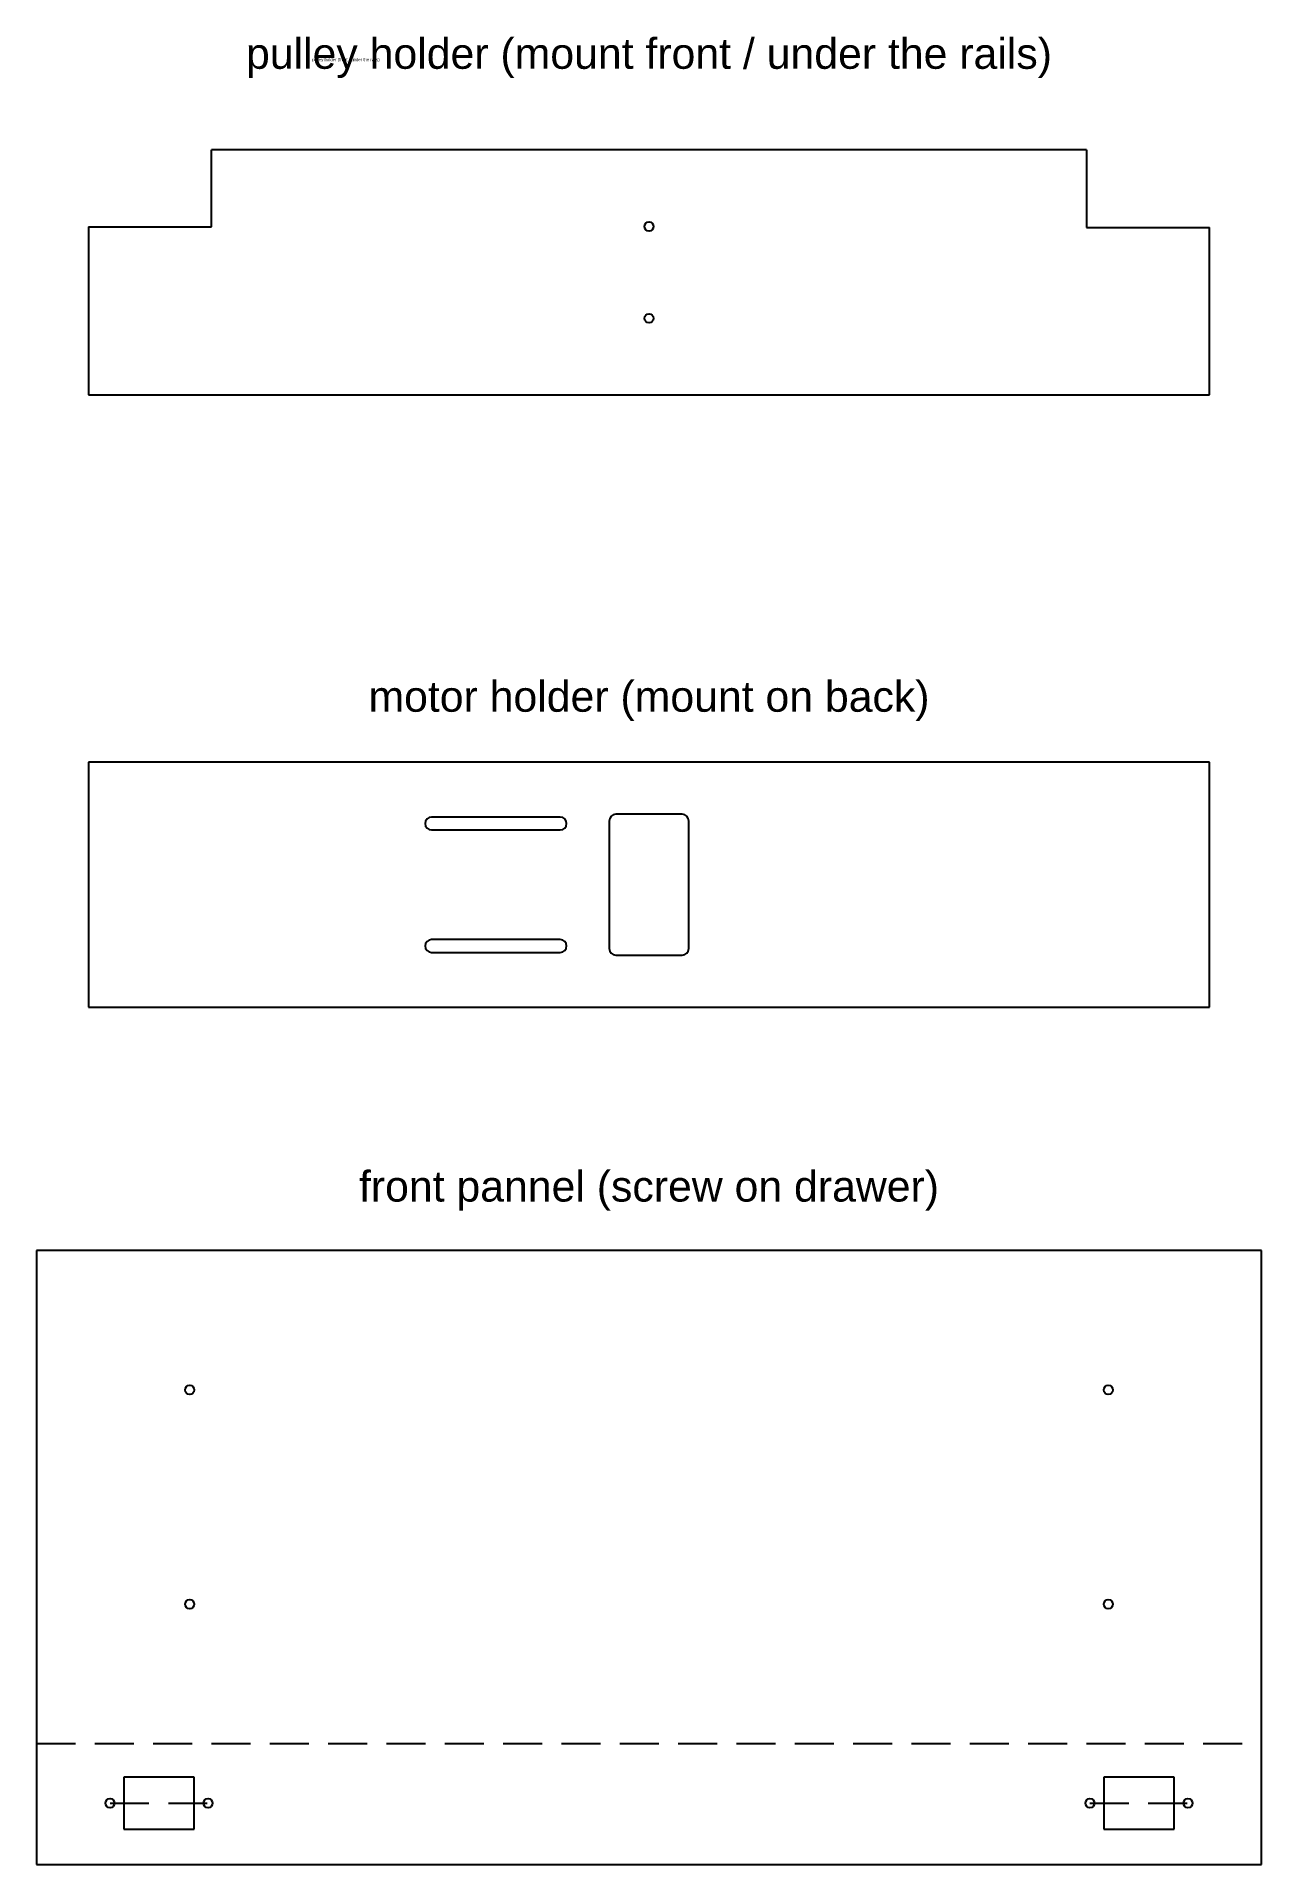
# Model space of a CAD drawing. Header units: millimetres. Extents: x -200 to 200, y -520 to 77.
import ezdxf

# ---------------------------------------------------------------- set-up
doc = ezdxf.new("R2010")
doc.units = ezdxf.units.MM
doc.linetypes.add('HIDDENX2', pattern=[19.05, 12.7, -6.35])
doc.layers.get('0').update_dxf_attribs({"lineweight": 25})
doc.layers.add('info', color=9, linetype='HIDDENX2', lineweight=25, true_color=0xc0c0c0)
doc.layers.add('txt', color=178, linetype='Continuous', lineweight=25, true_color=0x000000)
doc.styles.add('textstyle15', font='')
doc.styles.add('textstyle16', font='')
doc.styles.add('textstyle17', font='')
doc.styles.add('textstyle18', font='')
doc.styles.get('textstyle15').set_extended_font_data('Liberation Sans')
doc.styles.get('textstyle16').set_extended_font_data('Liberation Sans')
doc.styles.get('textstyle17').set_extended_font_data('Liberation Sans')
doc.styles.get('textstyle18').set_extended_font_data('Liberation Sans')

msp = doc.modelspace()

# ---------------------------------------------------------------- linework, layer by layer
for p, q in [((142.85, 40), (-142.91, 40)), ((-142.91, 14.9), (-142.91, 40)), ((142.85, 40), (142.85, 14.69)), ((-183, 14.9), (-183, -40)), ((-183, 14.9), (-142.91, 14.9)), ((142.85, 14.69), (183, 14.69)), ((183, -40), (183, 14.69)), ((-183, -40), (183, -40)), ((183, -160), (-183, -160)), ((-183, -160), (-183, -240)), ((183, -240), (183, -160)), ((-29, -177.9), (-71, -177.9)), ((10.8, -177), (-10.8, -177)), ((-71, -182.1), (-29, -182.1)), ((-13, -179.2), (-13, -220.8)), ((13, -220.8), (13, -179.2)), ((-29, -217.9), (-71, -217.9)), ((-71, -222.1), (-29, -222.1)), ((-10.8, -223), (10.8, -223)), ((-183, -240), (183, -240)), ((200, -319.5), (-200, -319.5)), ((-200, -319.5), (-200, -520)), ((200, -520), (200, -319.5)), ((-148.5, -491.5), (-171.5, -491.5)), ((-171.5, -491.5), (-171.5, -508.5)), ((-148.5, -508.5), (-148.5, -491.5)), ((171.5, -491.5), (148.5, -491.5)), ((148.5, -491.5), (148.5, -508.5)), ((171.5, -508.5), (171.5, -491.5)), ((-171.5, -508.5), (-148.5, -508.5)), ((148.5, -508.5), (171.5, -508.5)), ((-200, -520), (200, -520))]:
    msp.add_line(p, q)
for centre in [(0, 15), (0, -15), (-150, -365), (150, -365), (-150, -435), (150, -435), (-176, -500), (-144, -500), (144, -500), (176, -500)]:
    msp.add_circle(centre, 1.5)
for centre, radius, start, end in [((-71, -180), 2.1, 90, 270), ((-29, -180), 2.1, 270, 90), ((-10.8, -179.2), 2.2, 90, 180), ((10.8, -179.2), 2.2, 0, 90), ((-71, -220), 2.1, 90, 270), ((-29, -220), 2.1, 270, 90), ((-10.8, -220.8), 2.2, 180, 270), ((10.8, -220.8), 2.2, 270, 0)]:
    msp.add_arc(centre, radius, start, end)
at = {"layer": 'info'}
for p, q in [((200, -319.5), (-200, -319.5)), ((-200, -319.5), (-200, -480.5)), ((200, -480.5), (200, -319.5)), ((-200, -480.5), (200, -480.5)), ((-176, -500), (-144, -500)), ((144, -500), (176, -500))]:
    msp.add_line(p, q, dxfattribs=at)

# ---------------------------------------------------------------- texts
at = {"layer": 'txt'}
for s, insert, char_height, attachment_point, style in [('pulley holder (mount front / under the rails)', (0, 70), 10, 5, 'textstyle16'), ('pulley holder (front / under the rails)', (-110, 70), 1, 1, 'textstyle15'), ('motor holder (mount on back)', (0, -140), 10, 5, 'textstyle17'), ('front pannel (screw on drawer)', (0, -300), 10, 5, 'textstyle18')]:
    msp.add_mtext(s, dxfattribs=dict(at, insert=insert, char_height=char_height, attachment_point=attachment_point, style=style))

doc.saveas('drawing.dxf')
